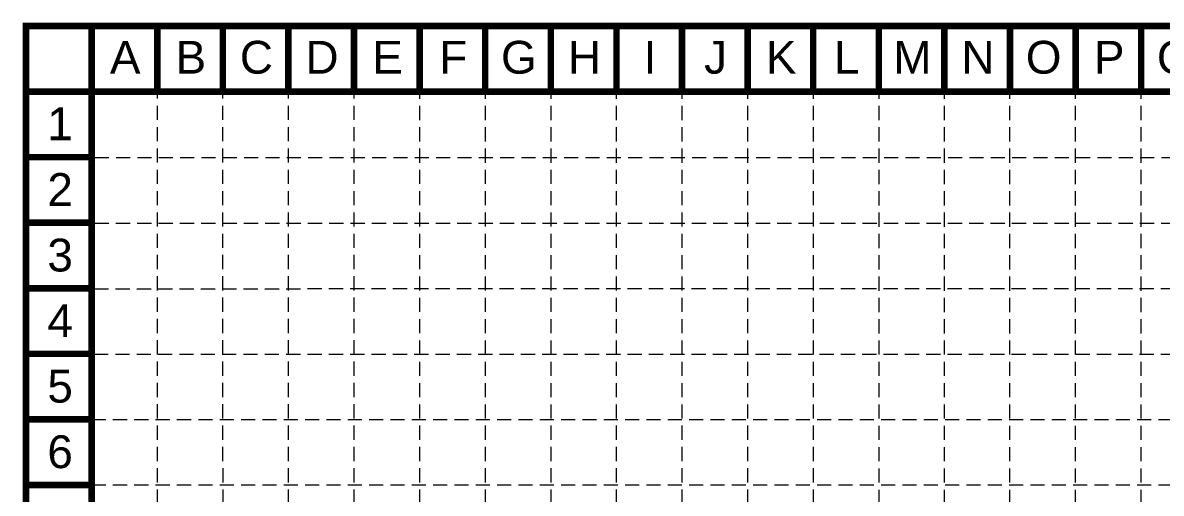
# Model space of a CAD drawing. Header units: inches. Extents: x 5975 to 9213, y 2836 to 8009.
# Drawn here: x 5977 to 7378, y 7430 to 8009 of the extents above; entities that cross this region are included whole.
import ezdxf
from ezdxf.enums import TextEntityAlignment as Align

# ---------------------------------------------------------------- set-up
doc = ezdxf.new("R2010")
doc.units = ezdxf.units.IN
doc.header["$MEASUREMENT"] = 0
doc.linetypes.add('DASHED', pattern=[0.75, 0.5, -0.25])
doc.linetypes.add('HIDDEN', pattern=[0.375, 0.25, -0.125])
doc.layers.add('BASE', color=7, linetype='Continuous')
doc.layers.add('GRID', color=254, linetype='DASHED')
doc.styles.get("Standard").update_dxf_attribs({"font": 'ARIAL.TTF'})

msp = doc.modelspace()

# ---------------------------------------------------------------- linework, layer by layer
at = {"layer": 'BASE', "color": 9}
msp.add_line((6061.7, 7924.4), (9128.7, 7924.4), dxfattribs=at)
at = {"layer": 'BASE', "const_width": 8.07}
for points in [[(6061.7, 8005.2), (5981, 8005.2)], [(6061.7, 8005.2), (6061.7, 7924.4)], [(6142.4, 8005.2), (6142.4, 7924.4)], [(6223.1, 8005.2), (6223.1, 7924.4)], [(6303.8, 8005.2), (6303.8, 7924.4)], [(6384.5, 8005.2), (6384.5, 7924.4)], [(6465.2, 8005.2), (6465.2, 7924.4)], [(6545.9, 8005.2), (6545.9, 7924.4)], [(6626.6, 8005.2), (6626.6, 7924.4)], [(6707.4, 8005.2), (6707.4, 7924.4)], [(6788.1, 8005.2), (6788.1, 7924.4)], [(6868.8, 8005.2), (6868.8, 7924.4)], [(6949.5, 8005.2), (6949.5, 7924.4)], [(7030.2, 8005.2), (7030.2, 7924.4)], [(7110.9, 8005.2), (7110.9, 7924.4)], [(7191.6, 8005.2), (7191.6, 7924.4)], [(7272.3, 8005.2), (7272.3, 7924.4)], [(7353, 8005.2), (7353, 7924.4)], [(6061.7, 7924.4), (5981, 7924.4)], [(6061.7, 7843.7), (5981, 7843.7)], [(6061.7, 7763), (5981, 7763)], [(6061.7, 7682.3), (5981, 7682.3)], [(6061.7, 7601.6), (5981, 7601.6)], [(6061.7, 7520.9), (5981, 7520.9)], [(6061.7, 7440.2), (5981, 7440.2)]]:
    msp.add_lwpolyline(points, dxfattribs=at)
for points in [[(9209.4, 2839.7), (9209.4, 8005.2), (5981, 8005.2), (5981, 2839.7)], [(9128.7, 2920.4), (9128.7, 7924.4), (6061.7, 7924.4), (6061.7, 2920.4)]]:
    msp.add_lwpolyline(points, close=True, dxfattribs=at)
at = {"layer": 'GRID', "color": 252, "linetype": 'HIDDEN', "lineweight": 0, "ltscale": 70}
for p, q in [((6143.1, 3243.3), (6142.7, 7921.4)), ((6224.2, 3243.3), (6223.2, 7921.4)), ((6304.6, 3243.3), (6303.9, 7921.2)), ((6385.8, 3243.3), (6384.5, 7921)), ((6465.8, 3243.2), (6465.4, 7921.7)), ((6546, 3243.2), (6546.2, 7921.5)), ((6627.3, 3243.2), (6626.9, 7921.2)), ((6708.3, 3243.2), (6707.5, 7921.3)), ((6788.4, 3243.2), (6788.4, 7921.2)), ((6869.3, 3243.2), (6869.2, 7921.2)), ((6949.5, 3243.2), (6949.7, 7921.2)), ((7030.2, 3243.1), (7030.7, 7921.1)), ((7110.9, 3243.1), (7110.9, 7924.4)), ((7191.6, 3243.1), (7191.6, 7924.4)), ((7272.3, 3243.1), (7272.3, 7924.4)), ((7353, 3243.1), (7353, 7924.4)), ((6065.4, 7843.2), (9127.3, 7843.6)), ((6065.3, 7762.3), (9127.3, 7762.9)), ((6064.8, 7681.8), (9128.7, 7682.3)), ((6064.7, 7601.2), (9128.7, 7601.6)), ((6061.7, 7520.9), (9128.7, 7520.9)), ((6061.7, 7440.2), (9128.7, 7440.2))]:
    msp.add_line(p, q, dxfattribs=at)

# ---------------------------------------------------------------- texts
at = {"layer": 'BASE'}
for s, p in [('A', (6103, 7966.7)), ('B', (6183.7, 7966.7)), ('C', (6264.4, 7966.7)), ('D', (6345.1, 7966.7)), ('E', (6425.9, 7966.7)), ('F', (6506.6, 7966.7)), ('G', (6587.3, 7966.7)), ('H', (6668, 7966.7)), ('I', (6748.7, 7966.7)), ('J', (6829.4, 7966.7)), ('K', (6910.1, 7966.7)), ('L', (6990.8, 7966.7)), ('M', (7071.5, 7966.7)), ('N', (7152.2, 7966.7)), ('O', (7233, 7966.7)), ('P', (7313.7, 7966.7)), ('Q', (7394.4, 7966.7)), ('1', (6022.8, 7885)), ('1', (6022.9, 7884.7)), ('2', (6022.9, 7803.9)), ('3', (6022.9, 7723.2)), ('4', (6022.9, 7642.5)), ('5', (6022.9, 7561.8)), ('6', (6022.9, 7481.1))]:
    msp.add_text(s, height=40.4, dxfattribs=at).set_placement(p, align=Align.MIDDLE_CENTER)

doc.saveas('drawing.dxf')
